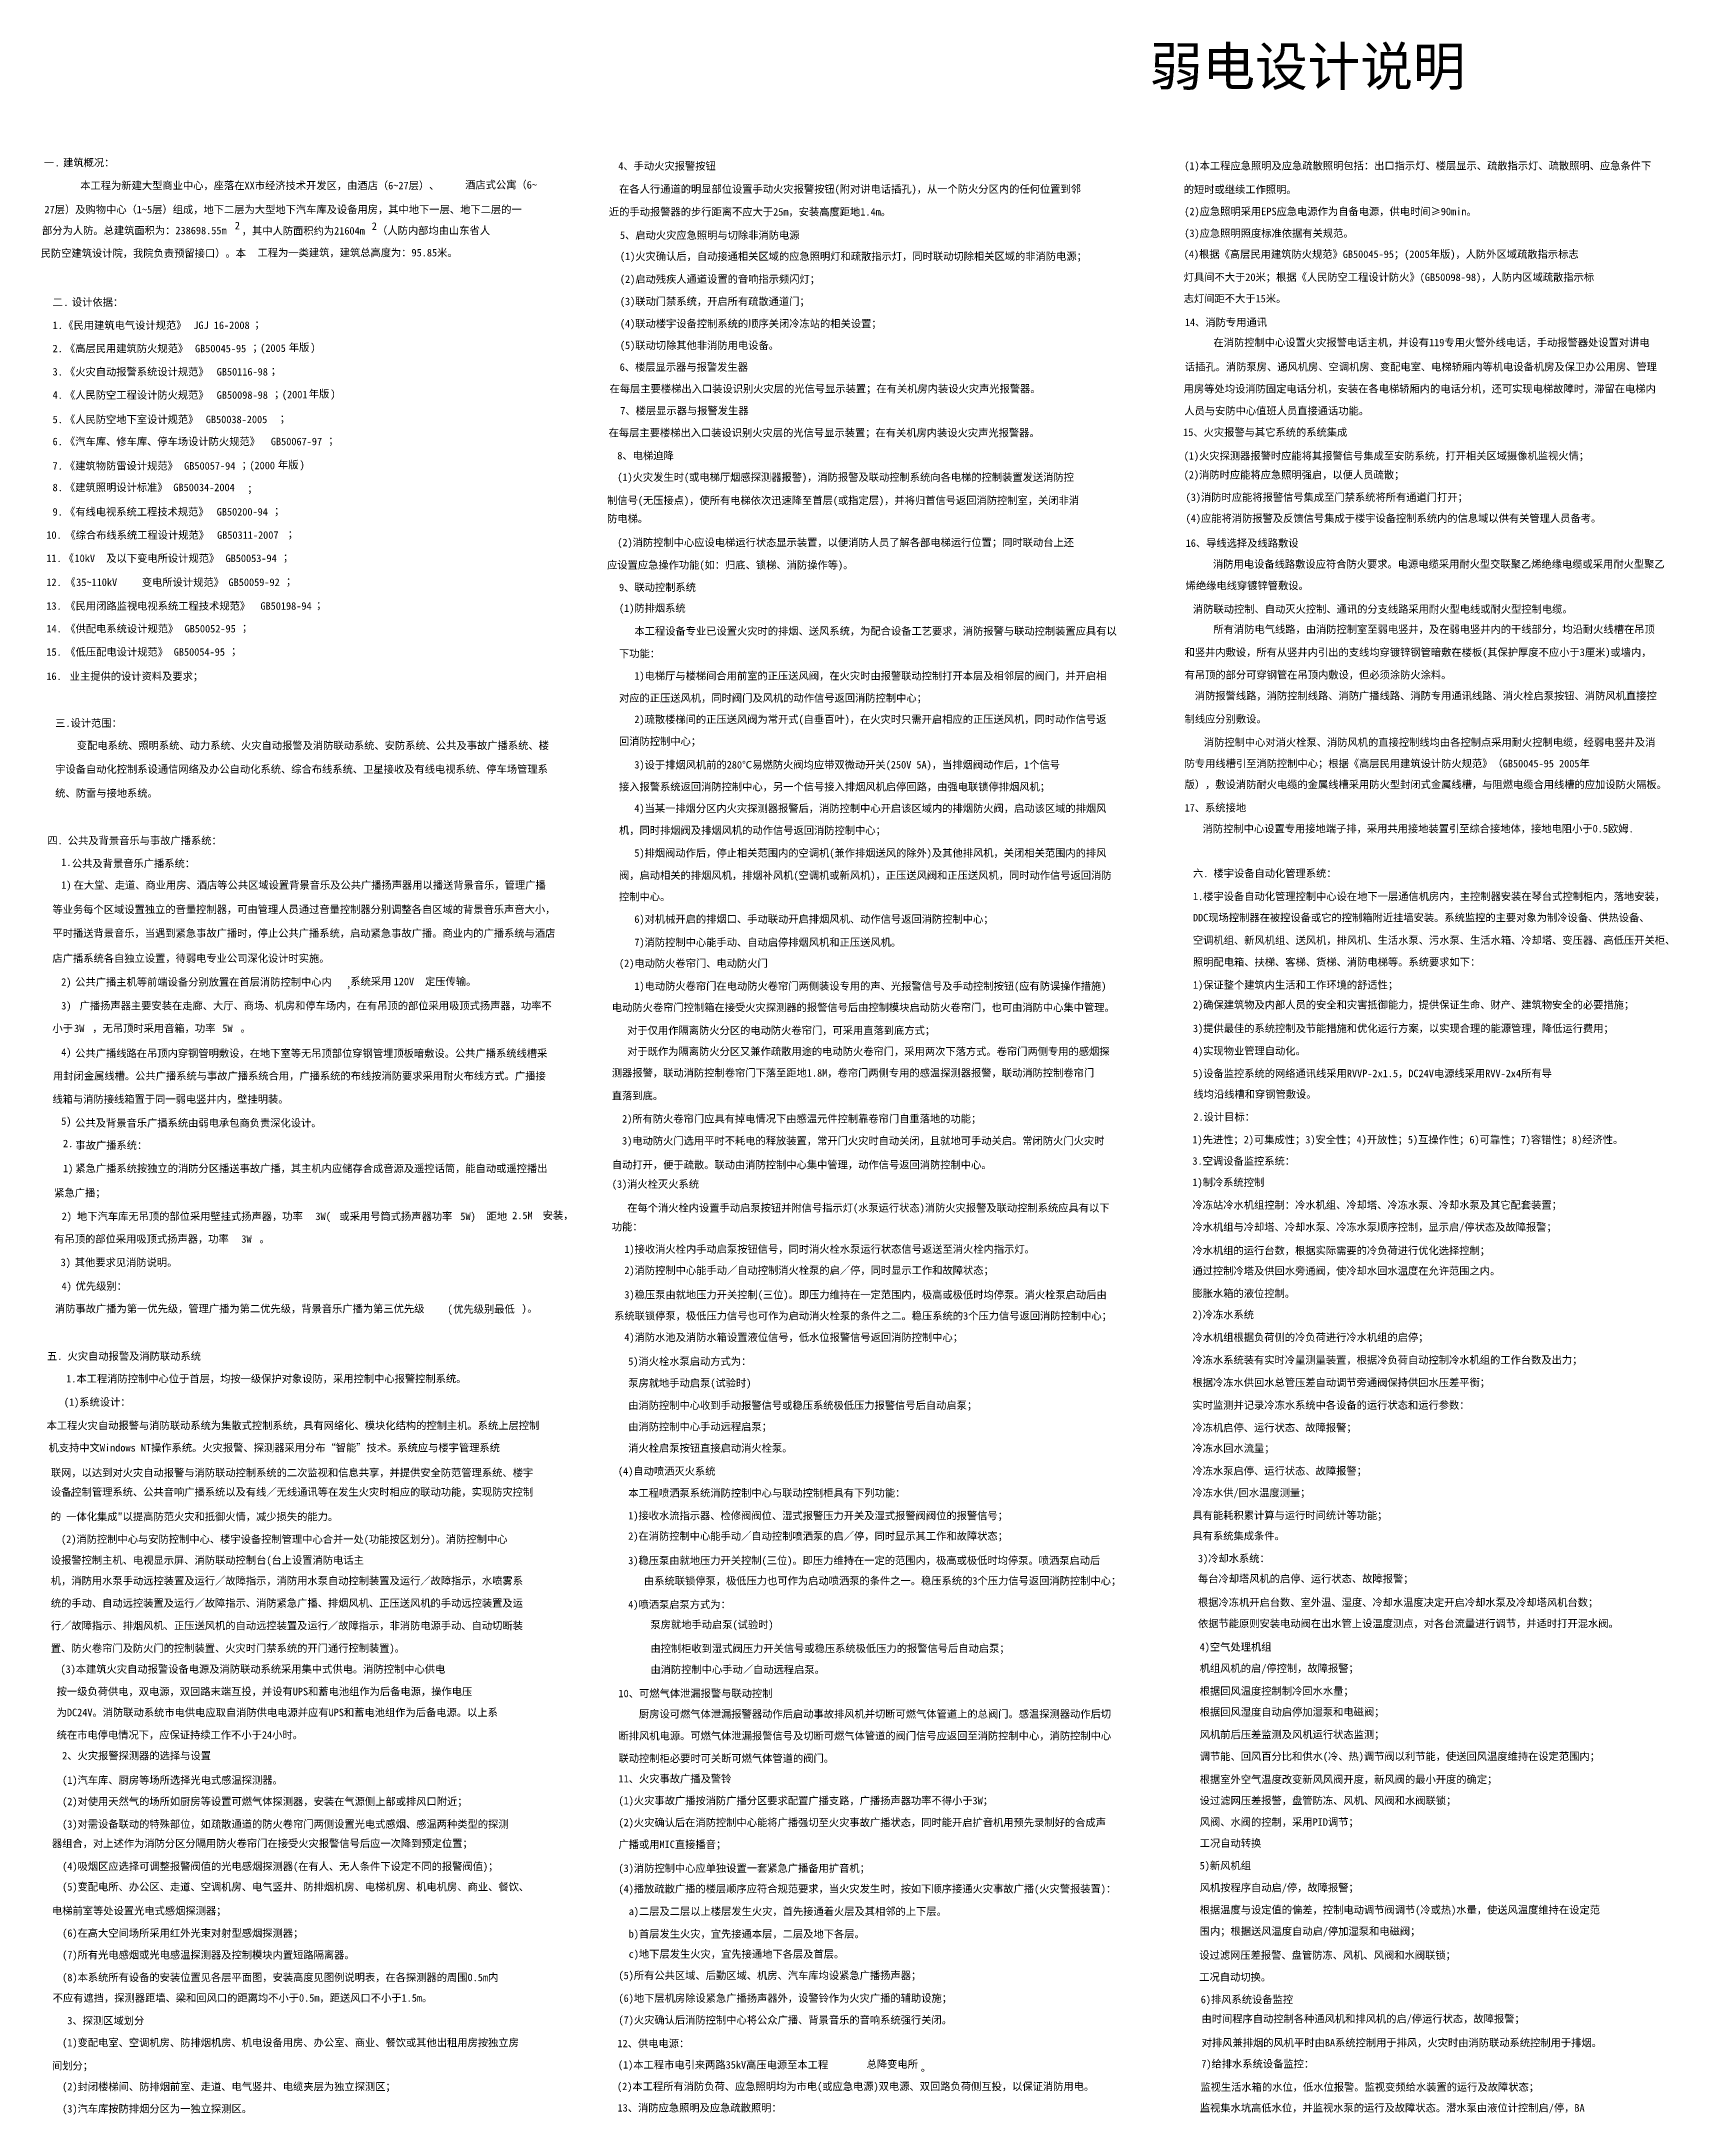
# Model space of a CAD drawing. Header units: millimetres. Extents: x 2816 to 74585, y 3505 to 57038.
# Drawn here: x 2816 to 44854, y 3505 to 57038 of the extents above; entities that cross this region are included whole.
import ezdxf

# ---------------------------------------------------------------- set-up
doc = ezdxf.new("R2010")
doc.units = ezdxf.units.MM
doc.layers.add('TH_WIRE', color=50, linetype='Continuous')
doc.styles.add('-宋体', font='NSimSun.ttf', dxfattribs={"width": 0.8})
doc.styles.add('S', font='simhei_0.ttf', dxfattribs={"height": 500})

msp = doc.modelspace()

# ---------------------------------------------------------------- texts
at = {"layer": 'TH_WIRE', "color": 2, "style": 'S'}
msp.add_text('弱电设计说明', height=997.2, dxfattribs=at).set_placement((31449, 55896))
at = {"layer": 'TH_WIRE', "color": 6, "style": '-宋体'}
for s, height, p in [('一', 194, (2878, 53811)), ('.', 194, (3158, 53811)), ('建筑概况：', 194.4, (3377, 53811)), ('二', 194, (3104, 50208)), ('设计依据：', 194.4, (3603, 50208)), ('.', 194, (3384, 50208)), ('三.设计范围：', 194.4, (3172, 39339)), ('四. 公共及背景音乐与事故广播系统：', 194.4, (2968, 36306)), ('六. 楼宇设备自动化管理系统：', 194.4, (32566, 35459)), ('五. 火灾自动报警及消防联动系统', 194.4, (2960, 22992))]:
    msp.add_text(s, height=height, dxfattribs=at).set_placement(p)
at = {"layer": 'TH_WIRE', "color": 4, "style": '-宋体'}
for s, height, p in [('  4、手动火灾报警按钮', 194.4, (17454, 53726)), ('(1)本工程应急照明及应急疏散照明包括：出口指示灯、楼层显示、疏散指示灯、疏散照明、应急条件下', 194.4, (32343, 53731)), ('本工程为新建大型商业中心，座落在XX市经济技术开发区，由酒店（6~27层）、', 194.4, (3820, 53221)), ('酒店式公寓（6~', 194.4, (13763, 53238)), ('  在各人行通道的明显部位设置手动火灾报警按钮(附对讲电话插孔)，从一个防火分区内的任何位置到邻', 194.4, (17477, 53130)), ('的短时或继续工作照明。', 194.4, (32328, 53118)), ('27层）及购物中心（1~5层）组成，地下二层为大型地下汽车库及设备用房，其中地下一层、地下二层的一', 194.4, (2895, 52601)), ('近的手动报警器的步行距离不应大于25m，安装高度距地1.4m。', 194.4, (17477, 52541)), ('(2)应急照明采用EPS应急电源作为自备电源，供电时间≥90min。', 194.4, (32343, 52551)), ('部分为人防。总建筑面积为：238698.55m', 194.4, (2831, 52059)), ('2', 194, (7813, 52187)), ('，其中人防面积约为21604m', 194.4, (7991, 52051)), ('2', 194, (11350, 52171)), ('（人防内部均由山东省人', 194.4, (11489, 52059)), ('  5、启动火灾应急照明与切除非消防电源', 194.4, (17497, 51938)), ('(3)应急照明照度标准依据有关规范。', 194.4, (32343, 51988)), ('民防空建筑设计院，我院负责预留接口）。本', 194.4, (2797, 51472)), ('工程为一类建筑，建筑总高度为：95.85米。', 194.4, (8400, 51487)), ('  (1)火灾确认后，自动接通相关区域的应急照明灯和疏散指示灯，同时联动切除相关区域的非消防电源；', 194.4, (17497, 51393)), ('(4)根据《高层民用建筑防火规范》GB50045-95；(2005年版)，人防外区域疏散指示标志', 194.4, (32328, 51447)), ('  (2)启动残疾人通道设置的音响指示频闪灯；', 194.4, (17497, 50803)), ('灯具间不大于20米；根据《人民防空工程设计防火》(GB50098-98)，人防内区域疏散指示标', 194.4, (32328, 50853)), ('  (3)联动门禁系统，开启所有疏散通道门；', 194.4, (17497, 50229)), ('志灯间距不大于15米。', 194.4, (32328, 50302)), ('1.', 194.4, (3104, 49612)), ('《民用建筑电气设计规范》', 194.4, (3381, 49612)), ('JGJ 16-2008', 194.4, (6741, 49612)), ('；', 194, (8321, 49637)), ('  (4)联动楼宇设备控制系统的顺序关闭冷冻站的相关设置；', 194.4, (17497, 49654)), ('14、消防专用通讯', 194.4, (32358, 49688)), ('年版', 194.4, (9207, 49041)), (')', 194, (9767, 49041)), ('  (5)联动切除其他非消防用电设备。', 194.4, (17497, 49094)), ('   在消防控制中心设置火灾报警电话主机，并设有119专用火警外线电话，手动报警器处设置对讲电', 194.4, (32700, 49167)), ('2.', 194.4, (3104, 49012)), ('《高层民用建筑防火规范》', 194.4, (3424, 49012)), ('GB50045-95', 194.4, (6784, 49012)), ('；', 194, (8268, 49036)), ('(2005', 194.4, (8469, 49022)), ('  6、楼层显示器与报警发生器', 194.4, (17491, 48532)), ('话插孔。消防泵房、通风机房、空调机房、变配电室、电梯轿厢内等机电设备机房及保卫办公用房、管理', 194.4, (32358, 48538)), ('3.', 194.4, (3104, 48411)), ('《火灾自动报警系统设计规范》', 194.4, (3424, 48411)), ('GB50116-98', 194.4, (7344, 48411)), ('；', 194, (8743, 48436)), ('  在每层主要楼梯出入口装设识别火灾层的光信号显示装置；在有关机房内装设火灾声光报警器。', 194.4, (17229, 47972)), ('用房等处均设消防固定电话分机，安装在各电梯轿厢内的电话分机，还可实现电梯故障时，滞留在电梯内', 194.4, (32328, 47971)), ('4.', 194.4, (3104, 47811)), ('《人民防空工程设计防火规范》', 194.4, (3424, 47811)), ('GB50098-98', 194.4, (7344, 47811)), ('；', 194, (8828, 47836)), ('(2001', 194.4, (9029, 47822)), ('年版', 194.4, (9724, 47841)), (')', 194, (10284, 47841)), ('5.', 194.4, (3104, 47181)), ('《人民防空地下室设计规范》', 194.4, (3424, 47181)), ('GB50038-2005', 194.4, (7064, 47181)), ('；', 194, (8975, 47206)), ('  7、楼层显示器与报警发生器', 194.4, (17506, 47408)), ('人员与安防中心值班人员直接通话功能。', 194.4, (32343, 47403)), ('6.', 194.4, (3104, 46611)), ('《汽车库、修车库、停车场设计防火规范》', 194.4, (3424, 46611)), ('GB50067-97', 194.4, (8744, 46611)), ('；', 194, (10228, 46635)), ('  在每层主要楼梯出入口装设识别火灾层的光信号显示装置；在有关机房内装设火灾声光报警器。', 194.4, (17206, 46836)), ('15、火灾报警与其它系统的系统集成', 194.4, (32312, 46850)), ('7.', 194.4, (3104, 45981)), ('《建筑物防雷设计规范》', 194.4, (3424, 45981)), ('GB50057-94', 194.4, (6504, 45981)), ('；', 194, (7988, 46005)), ('(2000', 194.4, (8189, 45991)), ('年版', 194.4, (8927, 46010)), (')', 194, (9487, 46010)), ('  8、电梯迫降', 194.4, (17430, 46247)), ('(1)火灾探测器报警时应能将其报警信号集成至安防系统，打开相关区域摄像机监视火情；', 194.4, (32328, 46240)), ('8.', 194.4, (3104, 45425)), ('《建筑照明设计标准》', 194.4, (3424, 45425)), ('GB50034-2004', 194.4, (6224, 45425)), ('；', 194, (8135, 45390)), ('  (1)火灾发生时(或电梯厅烟感探测器报警)，消防报警及联动控制系统向各电梯的控制装置发送消防控', 194.4, (17430, 45688)), ('(2)消防时应能将应急照明强启，以便人员疏散；', 194.4, (32328, 45750)), ('9.', 194.4, (3104, 44795)), ('《有线电视系统工程技术规范》', 194.4, (3424, 44795)), ('GB50200-94', 194.4, (7344, 44795)), ('；', 194, (8828, 44820)), ('制信号(无压接点)，使所有电梯依次迅速降至首层(或指定层)，并将归首信号返回消防控制室，关闭非消', 194.4, (17430, 45089)), ('(3)消防时应能将报警信号集成至门禁系统将所有通道门打开；', 194.4, (32378, 45171)), ('防电梯。', 194.4, (17430, 44619)), ('(4)应能将消防报警及反馈信号集成于楼宇设备控制系统内的信息域以供有关管理人员备考。', 194.4, (32378, 44628)), ('10.', 194.4, (2943, 44195)), ('《综合布线系统工程设计规范》', 194.4, (3434, 44195)), ('GB50311-2007', 194.4, (7354, 44195)), ('；', 194, (9180, 44220)), ('  (2)消防控制中心应设电梯运行状态显示装置，以便消防人员了解各部电梯运行位置；同时联动台上还', 194.4, (17430, 44003)), ('16、导线选择及线路敷设', 194.4, (32378, 43987)), ('11.', 194.4, (2943, 43595)), ('《', 194, (3391, 43595)), ('10kV', 194.4, (3671, 43595)), ('及以下变电所设计规范》', 194.4, (4493, 43595)), ('GB50053-94', 194.4, (7573, 43595)), ('；', 194, (9057, 43619)), ('应设置应急操作功能(如：归底、锁梯、消防操作等)。', 194.4, (17430, 43423)), ('  消防用电设备线路敷设应符合防火要求。电源电缆采用耐火型交联聚乙烯绝缘电缆或采用耐火型聚乙', 194.4, (32821, 43444)), ('12.', 194.4, (2943, 42976)), ('《', 194, (3434, 42976)), ('35~110kV', 194.4, (3714, 42976)), ('变电所设计规范》', 194.4, (5410, 42976)), ('GB50059-92', 194.4, (7650, 42976)), ('；', 194, (9134, 43001)), ('9、联动控制系统', 194.4, (17738, 42843)), ('烯绝缘电线穿镀锌管敷设。  ', 194.4, (32378, 42889)), ('13.', 194.4, (2943, 42364)), ('《民用闭路监视电视系统工程技术规范》', 194.4, (3434, 42364)), ('GB50198-94', 194.4, (8474, 42364)), ('；', 194, (9916, 42389)), ('(1)防排烟系统', 194.4, (17738, 42307)), ('消防联动控制、自动灭火控制、通讯的分支线路采用耐火型电线或耐火型控制电缆。', 194.4, (32566, 42283)), ('14.', 194.4, (2943, 41777)), ('《供配电系统设计规范》', 194.4, (3434, 41777)), ('GB50052-95', 194.4, (6514, 41777)), ('；', 194, (7998, 41802)), ('   本工程设备专业已设置火灾时的排烟、送风系统，为配合设备工艺要求，消防报警与联动控制装置应具有以', 194.4, (17738, 41716)), ('    所有消防电气线路，由消防控制室至弱电竖井，及在弱电竖井内的干线部分，均沿耐火线槽在吊顶', 194.4, (32566, 41762)), ('15.', 194.4, (2943, 41176)), ('《低压配电设计规范》', 194.4, (3434, 41176)), ('GB50054-95', 194.4, (6234, 41176)), ('；', 194, (7718, 41201)), ('下功能：', 194.4, (17738, 41133)), ('和竖井内敷设，所有从竖井内引出的支线均穿镀锌钢管暗敷在楼板(其保护厚度不应小于3厘米)或墙内，', 194.4, (32350, 41168)), ('16.', 194.4, (2943, 40549)), ('业主提供的设计资料及要求；', 194.4, (3547, 40549)), ('   1)电梯厅与楼梯间合用前室的正压送风阀，在火灾时由报警联动控制打开本层及相邻层的阀门，并开启相', 194.4, (17738, 40558)), ('有吊顶的部分可穿钢管在吊顶内敷设，但必须涂防火涂料。', 194.4, (32350, 40585)), ('对应的正压送风机，同时阀门及风机的动作信号返回消防控制中心；', 194.4, (17738, 39986)), ('  消防报警线路，消防控制线路、消防广播线路、消防专用通讯线路、消火栓启泵按钮、消防风机直接控', 194.4, (32350, 40044)), ('   2)疏散楼梯间的正压送风阀为常开式(自垂百叶)，在火灾时只需开启相应的正压送风机，同时动作信号返', 194.4, (17738, 39437)), ('制线应分别敷设。', 194.4, (32350, 39446)), ('回消防控制中心；', 194.4, (17738, 38870)), ('   变配电系统、照明系统、动力系统、火灾自动报警及消防联动系统、安防系统、公共及事故广播系统、楼', 194.4, (3333, 38761)), ('  消防控制中心对消火栓泵、消防风机的直接控制线均由各控制点采用耐火控制电缆，经弱电竖井及消', 194.4, (32583, 38844)), ('宇设备自动化控制系设通信网络及办公自动化系统、综合布线系统、卫星接收及有线电视系统、停车场管理系', 194.4, (3172, 38149)), ('   3)设于排烟风机前的280℃易燃防火阀均应带双微动开关(250V 5A)，当排烟阀动作后，1个信号', 194.4, (17738, 38263)), ('防专用线槽引至消防控制中心；根据《高层民用建筑设计防火规范》（GB50045-95 2005年', 194.4, (32350, 38294)), ('统、防雷与接地系统。', 194.4, (3172, 37530)), ('接入报警系统返回消防控制中心，另一个信号接入排烟风机启停回路，由强电联锁停排烟风机；', 194.4, (17738, 37695)), ('版），敷设消防耐火电缆的金属线槽采用防火型封闭式金属线槽，与阻燃电缆合用线槽的应加设防火隔板。', 194.4, (32350, 37753)), ('   4)当某一排烟分区内火灾探测器报警后，消防控制中心开启该区域内的排烟防火阀，启动该区域的排烟风', 194.4, (17738, 37137)), ('17、系统接地', 194.4, (32350, 37153)), ('机，同时排烟阀及排烟风机的动作信号返回消防控制中心；', 194.4, (17738, 36570)), ('   消防控制中心设置专用接地端子排，采用共用接地装置引至综合接地体，接地电阻小于0.5欧姆.', 194.4, (32420, 36613)), ('1.', 194.4, (3327, 35746)), ('公共及背景音乐广播系统：', 194.4, (3604, 35714)), ('   5)排烟阀动作后，停止相关范围内的空调机(兼作排烟送风的除外)及其他排风机，关闭相关范围内的排风', 194.4, (17738, 35985)), ('1)', 194.4, (3327, 35157)), ('在大堂、走道、商业用房、酒店等公共区域设置背景音乐及公共广播扬声器用以播送背景音乐，管理广播', 194.4, (3647, 35157)), ('阀，启动相关的排烟风机，排烟补风机(空调机或新风机)，正压送风阀和正压送风机，同时动作信号返回消防', 194.4, (17738, 35409)), ('控制中心。', 194.4, (17738, 34855)), ('1.楼宇设备自动化管理控制中心设在地下一层通信机房内，主控制器安装在琴台式控制柜内，落地安装，', 194.4, (32566, 34864)), ('等业务每个区域设置独立的音量控制器，可由管理人员通过音量控制器分别调整各自区域的背景音乐声音大小，', 194.4, (3101, 34527)), ('   6)对机械开启的排烟口、手动联动开启排烟风机、动作信号返回消防控制中心；', 194.4, (17738, 34278)), ('DDC现场控制器在被控设备或它的控制箱附近挂墙安装。系统监控的主要对象为制冷设备、供热设备、', 194.4, (32566, 34316)), ('平时播送背景音乐，当遇到紧急事故广播时，停止公共广播系统，启动紧急事故广播。商业内的广播系统与酒店', 194.4, (3101, 33913)), ('   7)消防控制中心能手动、自动启停排烟风机和正压送风机。', 194.4, (17738, 33678)), ('空调机组、新风机组、送风机，排风机、生活水泵、污水泵、生活水箱、冷却塔、变压器、高低压开关柜、', 194.4, (32566, 33732)), ('店广播系统各自独立设置，待弱电专业公司深化设计时实施。', 194.4, (3101, 33265)), ('(2)电动防火卷帘门、电动防火门', 194.4, (17738, 33135)), ('照明配电箱、扶梯、客梯、货梯、消防电梯等。系统要求如下：', 194.4, (32566, 33169)), ('2)', 194.4, (3327, 32654)), ('公共广播主机等前端设备分别放置在首层消防控制中心内', 194.4, (3689, 32654)), ('系统采用', 194.4, (10796, 32668)), ('120V', 194.4, (11916, 32668)), ('定压传输。', 194.4, (12727, 32668)), ('   1)电动防火卷帘门在电动防火卷帘门两侧装设专用的声、光报警信号及手动控制按钮(应有防误操作措施)', 194.4, (17738, 32548)), ('1)保证整个建筑内生活和工作环境的舒适性；', 194.4, (32566, 32578)), ('3)', 194.4, (3327, 32041)), ('广播扬声器主要安装在走廊、大厅、商场、机房和停车场内，在有吊顶的部位采用吸顶式扬声器，功率不', 194.4, (3802, 32041)), (',', 194, (10689, 32611)), ('电动防火卷帘门控制箱在接受火灾探测器的报警信号后由控制模块启动防火卷帘门，也可由消防中心集中管理。', 194.4, (17553, 31995)), ('2)确保建筑物及内部人员的安全和灾害抵御能力，提供保证生命、财产、建筑物安全的必要措施；', 194.4, (32566, 32065)), ('小于', 194.4, (3101, 31457)), ('3W', 194.4, (3661, 31457)), ('，无吊顶时采用音箱，功率', 194.4, (4130, 31457)), ('5W', 194.4, (7490, 31457)), ('   对于仅用作隔离防火分区的电动防火卷帘门，可采用直落到底方式；', 194.4, (17553, 31403)), ('3)提供最佳的系统控制及节能措施和优化运行方案，以实现合理的能源管理，降低运行费用；', 194.4, (32566, 31455)), ('4)', 194.4, (3327, 30842)), ('。', 194, (7960, 31457)), ('   对于既作为隔离防火分区又兼作疏散用途的电动防火卷帘门，采用两次下落方式。卷帘门两侧专用的感烟探', 194.4, (17553, 30861)), ('4)实现物业管理自动化。', 194.4, (32566, 30875)), ('公共广播线路在吊顶内穿钢管明敷设，在地下室等无吊顶部位穿钢管埋顶板暗敷设。公共广播系统线槽采', 194.4, (3689, 30812)), ('测器报警，联动消防控制卷帘门下落至距地1.8M，卷帘门两侧专用的感温探测器报警，联动消防控制卷帘门', 194.4, (17553, 30307)), ('5)设备监控系统的网络通讯线采用RVVP-2x1.5，DC24V电源线采用RVV-2x4所有导', 194.4, (32566, 30292)), ('用封闭金属线槽。公共广播系统与事故广播系统合用，广播系统的布线按消防要求采用耐火布线方式。广播接', 194.4, (3116, 30228)), ('线均沿线槽和穿钢管敷设。', 194.4, (32578, 29756)), ('线箱与消防接线箱置于同一弱电竖井内，壁挂明装。', 194.4, (3101, 29628)), ('直落到底。', 194.4, (17553, 29716)), ('5)', 194.4, (3327, 29059)), ('公共及背景音乐广播系统由弱电承包商负责深化设计。', 194.4, (3689, 29013)), ('  2)所有防火卷帘门应具有掉电情况下由感温元件控制靠卷帘门自重落地的功能；', 194.4, (17553, 29122)), ('2.设计目标：', 194.4, (32578, 29169)), ('2.', 194.4, (3373, 28484)), ('事故广播系统：', 194.4, (3693, 28438)), ('  3)电动防火门选用平时不耗电的释放装置，常开门火灾时自动关闭，且就地可手动关启。常闭防火门火灾时', 194.4, (17553, 28554)), ('1)先进性；2)可集成性；3)安全性；4)开放性；5)互操作性；6)可靠性；7)容错性；8)经济性。', 194.4, (32553, 28583)), ('1)', 194.4, (3373, 27838)), ('紧急广播系统按独立的消防分区播送事故广播，其主机内应储存合成音源及遥控话筒，能自动或遥控播出', 194.4, (3693, 27838)), ('自动打开，便于疏散。联动由消防控制中心集中管理，动作信号返回消防控制中心。', 194.4, (17553, 27933)), ('3.空调设备监控系统：', 194.4, (32553, 28032)), ('紧急广播；', 194.4, (3148, 27208)), ('(3)消火栓灭火系统', 194.4, (17553, 27435)), ('1)制冷系统控制', 194.4, (32553, 27480)), ('2)', 194.4, (3339, 26603)), ('地下汽车库无吊顶的部位采用壁挂式扬声器，功率', 194.4, (3736, 26603)), ('3W(', 194.4, (9896, 26603)), ('或采用号筒式扬声器功率', 194.4, (10515, 26603)), ('5W)', 194.4, (13640, 26603)), ('距地', 194.4, (14316, 26603)), ('2.5M', 194.4, (14979, 26626)), ('安装，', 194.4, (15768, 26626)), ('   在每个消火栓内设置手动启泵按钮并附信号指示灯(水泵运行状态)消防火灾报警及联动控制系统应具有以下', 194.4, (17553, 26820)), ('冷冻站冷水机组控制：冷水机组、冷却塔、冷冻水泵、冷却水泵及其它配套装置；', 194.4, (32553, 26896)), ('有吊顶的部位采用吸顶式扬声器，功率', 194.4, (3148, 26018)), ('功能：', 194.4, (17553, 26335)), ('冷水机组与冷却塔、冷却水泵、冷冻水泵顺序控制，显示启/停状态及故障报警；', 194.4, (32553, 26324)), ('3W', 194.4, (7982, 26018)), ('。', 194, (8451, 26018)), ('  1)接收消火栓内手动启泵按钮信号，同时消火栓水泵运行状态信号返送至消火栓内指示灯。', 194.4, (17612, 25756)), ('冷水机组的运行台数，根据实际需要的冷负荷进行优化选择控制；', 194.4, (32553, 25719)), ('3)', 194.4, (3314, 25414)), ('其他要求见消防说明。', 194.4, (3677, 25414)), ('  2)消防控制中心能手动／自动控制消火栓泵的启／停，同时显示工作和故障状态；', 194.4, (17612, 25209)), ('通过控制冷塔及供回水旁通阀，使冷却水回水温度在允许范围之内。', 194.4, (32553, 25194)), ('4)', 194.4, (3336, 24801)), ('优先级别：', 194.4, (3699, 24801)), ('  3)稳压泵由就地压力开关控制(三位)。即压力维持在一定范围内，极高或极低时均停泵。消火栓泵启动后由', 194.4, (17612, 24578)), ('膨胀水箱的液位控制。', 194.4, (32553, 24611)), ('消防事故广播为第一优先级，管理广播为第二优先级，背景音乐广播为第三优先级', 194.4, (3165, 24217)), ('(', 194, (13306, 24207)), ('优先级别最低', 194.4, (13455, 24207)), (')', 194, (15222, 24226)), ('。', 194, (15371, 24226)), ('系统联锁停泵，极低压力信号也可作为启动消火栓泵的条件之二。稳压系统的3个压力信号返回消防控制中心；', 194.4, (17612, 24032)), ('2)冷冻水系统', 194.4, (32553, 24064)), ('  4)消防水池及消防水箱设置液位信号，低水位报警信号返回消防控制中心；', 194.4, (17612, 23477)), ('冷水机组根据负荷侧的冷负荷进行冷水机组的启停；', 194.4, (32553, 23477)), ('  5)消火栓水泵启动方式为：', 194.4, (17712, 22858)), ('冷冻水系统装有实时冷量测量装置，根据冷负荷自动控制冷水机组的工作台数及出力；', 194.4, (32553, 22894)), ('1.本工程消防控制中心位于首层，均按一级保护对象设防，采用控制中心报警控制系统。', 194.4, (3456, 22410)), ('  泵房就地手动启泵(试验时)', 194.4, (17712, 22298)), ('根据冷冻水供回水总管压差自动调节旁通阀保持供回水压差平衡；', 194.4, (32553, 22311)), ('  (1)系统设计：', 194.4, (3132, 21806)), ('实时监测并记录冷冻水系统中各设备的运行状态和运行参数：', 194.4, (32553, 21727)), ('  本工程火灾自动报警与消防联动系统为集散式控制系统，具有网络化、模块化结构的控制主机。系统上层控制', 194.4, (2686, 21201)), ('  由消防控制中心收到手动报警信号或稳压系统极低压力报警信号后自动启泵；', 194.4, (17712, 21723)), ('  由消防控制中心手动远程启泵；', 194.4, (17712, 21171)), ('冷冻机启停、运行状态、故障报警；', 194.4, (32553, 21144)), ('机支持中文Windows NT操作系统。火灾报警、探测器采用分布“智能”技术。系统应与楼宇管理系统', 194.4, (3000, 20627)), ('  消火栓启泵按钮直接启动消火栓泵。', 194.4, (17712, 20618)), ('冷冻水回水流量；', 194.4, (32553, 20613)), ('联网，以达到对火灾自动报警与消防联动控制系统的二次监视和信息共享，并提供安全防范管理系统、楼宇', 194.4, (3059, 19983)), ('(4)自动喷洒灭火系统', 194.4, (17712, 20023)), ('冷冻水泵启停、运行状态、故障报警；', 194.4, (32553, 20029)), ('设备控制管理系统、公共音响广播系统以及有线／无线通讯等在发生火灾时相应的联动功能，实现防灾控制', 194.4, (3059, 19484)), ('"', 194, (3555, 19331)), ('  本工程喷洒泵系统消防控制中心与联动控制柜具有下列功能：', 194.4, (17712, 19459)), ('冷冻水供/回水温度测量；', 194.4, (32553, 19466)), ('的 一体化集成"以提高防范火灾和抵御火情，减少损失的能力。', 194.4, (3059, 18848)), ('  1)接收水流指示器、检修阀阀位、湿式报警压力开关及湿式报警阀阀位的报警信号；', 194.4, (17712, 18874)), ('具有能耗积累计算与运行时间统计等功能；', 194.4, (32553, 18882)), ('  (2)消防控制中心与安防控制中心、楼宇设备控制管理中心合并一处(功能按区划分)。消防控制中心', 194.4, (3059, 18264)), ('  2)在消防控制中心能手动／自动控制喷洒泵的启／停，同时显示其工作和故障状态；', 194.4, (17712, 18346)), ('具有系统集成条件。', 194.4, (32553, 18351)), ('设报警控制主机、电视显示屏、消防联动控制台(台上设置消防电话主', 194.4, (3059, 17723)), ('  3)稳压泵由就地压力开关控制(三位)。即压力维持在一定的范围内，极高或极低时均停泵。喷洒泵启动后', 194.4, (17712, 17716)), ('3)冷却水系统：', 194.4, (32696, 17768)), ('机，消防用水泵手动远控装置及运行／故障指示，消防用水泵自动控制装置及运行／故障指示，水喷雾系', 194.4, (3059, 17192)), ('由系统联锁停泵，极低压力也可作为启动喷洒泵的条件之一。稳压系统的3个压力信号返回消防控制中心；', 194.4, (18383, 17191)), ('每台冷却塔风机的启停、运行状态、故障报警；', 194.4, (32696, 17244)), ('统的手动、自动远控装置及运行／故障指示、消防紧急广播、排烟风机、正压送风机的手动远控装置及运', 194.4, (3059, 16615)), ('  4)喷洒泵启泵方式为：', 194.4, (17712, 16580)), ('根据冷冻机开启台数、室外温、湿度、冷却水温度决定开启冷却水泵及冷却塔风机台数；', 194.4, (32696, 16632)), ('行／故障指示、排烟风机、正压送风机的自动远控装置及运行／故障指示，非消防电源手动、自动切断装', 194.4, (3059, 16033)), ('  泵房就地手动启泵(试验时)', 194.4, (18285, 16061)), ('依据节能原则安装电动阀在出水管上设温度测点，对各台流量进行调节，并适时打开混水阀。', 194.4, (32696, 16087)), ('置、防火卷帘门及防火门的控制装置、火灾时门禁系统的开门通行控制装置)。', 194.4, (3059, 15450)), ('  由控制柜收到湿式阀压力开关信号或稳压系统极低压力的报警信号后自动启泵；', 194.4, (18285, 15444)), ('4)空气处理机组', 194.4, (32741, 15483)), ('  (3)本建筑火灾自动报警设备电源及消防联动系统采用集中式供电。消防控制中心供电', 194.4, (3043, 14911)), ('  由消防控制中心手动／自动远程启泵。', 194.4, (18285, 14899)), ('机组风机的启/停控制，故障报警；', 194.4, (32741, 14931)), ('按一级负荷供电，双电源，双回路末端互投，并设有UPS和蓄电池组作为后备电源，操作电压', 194.4, (3209, 14332)), ('10、可燃气体泄漏报警与联动控制', 194.4, (17725, 14282)), ('根据回风温度控制制冷回水水量；', 194.4, (32741, 14342)), ('为DC24V。消防联动系统市电供电应取自消防供电电源并应有UPS和蓄电池组作为后备电源。以上系', 194.4, (3209, 13791)), ('    厨房设可燃气体泄漏报警器动作后启动事故排风机并切断可燃气体管道上的总阀门。感温探测器动作后切', 194.4, (17725, 13752)), ('根据回风湿度自动启停加湿泵和电磁阀；', 194.4, (32741, 13804)), ('统在市电停电情况下，应保证持续工作不小于24小时。', 194.4, (3209, 13211)), ('断排风机电源。可燃气体泄漏报警信号及切断可燃气体管道的阀门信号应返回至消防控制中心，消防控制中心', 194.4, (17725, 13188)), ('风机前后压差监测及风机运行状态监测；', 194.4, (32741, 13220)), ('  2、火灾报警探测器的选择与设置', 194.4, (3087, 12676)), ('调节能、回风百分比和供水(冷、热)调节阀以利节能，使送回风温度维持在设定范围内；', 194.4, (32741, 12658)), ('联动控制柜必要时可关断可燃气体管道的阀门。', 194.4, (17725, 12605)), ('  (1)汽车库、厨房等场所选择光电式感温探测器。', 194.4, (3087, 12044)), ('11、火灾事故广播及警铃', 194.4, (17725, 12080)), ('根据室外空气温度改变新风风阀开度，新风阀的最小开度的确定；', 194.4, (32741, 12062)), ('  (2)对使用天然气的场所如厨房等设置可燃气体探测器，安装在气源侧上部或排风口附近；', 194.4, (3087, 11493)), ('(1)火灾事故广播按消防广播分区要求配置广播支路，广播扬声器功率不得小于3W；', 194.4, (17725, 11515)), ('设过滤网压差报警，盘管防冻、风机、风阀和水阀联锁；', 194.4, (32741, 11516)), ('  (3)对需设备联动的特殊部位，如疏散通道的防火卷帘门两侧设置光电式感烟、感温两种类型的探测', 194.4, (3087, 10908)), ('(2)火灾确认后在消防控制中心能将广播强切至火灾事故广播状态，同时能开启扩音机用预先录制好的合成声', 194.4, (17725, 10950)), ('风阀、水阀的控制，采用PID调节；', 194.4, (32741, 10961)), ('器组合，对上述作为消防分区分隔用防火卷帘门在接受火灾报警信号后应一次降到预定位置；', 194.4, (3088, 10409)), ('广播或用MIC直接播音；', 194.4, (17725, 10384)), ('工况自动转换', 194.4, (32741, 10416)), ('  (4)吸烟区应选择可调整报警阀值的光电感烟探测器(在有人、无人条件下设定不同的报警阀值)；', 194.4, (3088, 9817)), ('(3)消防控制中心应单独设置一套紧急广播备用扩音机；', 194.4, (17725, 9768)), ('5)新风机组', 194.4, (32741, 9836)), ('  (5)变配电所、办公区、走道、空调机房、电气竖井、防排烟机房、电梯机房、机电机房、商业、餐饮、', 194.4, (3088, 9288)), ('(4)播放疏散广播的楼层顺序应符合规范要求，当火灾发生时，按如下顺序接通火灾事故广播(火灾警报装置)：', 194.4, (17725, 9237)), ('风机按程序自动启/停，故障报警；', 194.4, (32741, 9267)), ('电梯前室等处设置光电式感烟探测器；', 194.4, (3088, 8671)), ('  a)二层及二层以上楼层发生火灾，首先接通着火层及其相邻的上下层。', 194.4, (17725, 8655)), ('根据温度与设定值的偏差，控制电动调节阀调节(冷或热)水量，使送风温度维持在设定范', 194.4, (32741, 8695)), ('  (6)在高大空间场所采用红外光束对射型感烟探测器；', 194.4, (3088, 8093)), ('  b)首层发生火灾，宜先接通本层，二层及地下各层。', 194.4, (17725, 8072)), ('围内；根据送风温度自动启/停加湿泵和电磁阀；', 194.4, (32741, 8142)), ('  (7)所有光电感烟或光电感温探测器及控制模块内置短路隔离器。', 194.4, (3088, 7531)), ('  c)地下层发生火灾，宜先接通地下各层及首层。', 194.4, (17725, 7552)), ('设过滤网压差报警、盘管防冻、风机、风阀和水阀联锁；', 194.4, (32730, 7524)), ('  (8)本系统所有设备的安装位置见各层平面图，安装高度见图例说明表，在各探测器的周围0.5m内', 194.4, (3088, 6949)), ('(5)所有公共区域、后勤区域、机房、汽车库均设紧急广播扬声器；', 194.4, (17725, 7001)), ('工况自动切换。', 194.4, (32730, 6958)), ('不应有遮挡，探测器距墙、梁和回风口的距离均不小于0.5m，距送风口不小于1.5m。', 194.4, (3106, 6419)), ('(6)地下层机房除设紧急广播扬声器外，设警铃作为火灾广播的辅助设施；', 194.4, (17725, 6413)), ('6)排风系统设备监控', 194.4, (32768, 6380)), ('   3、探测区域划分', 194.4, (3088, 5834)), ('(7)火灾确认后消防控制中心将公众广播、背景音乐的音响系统强行关闭。', 194.4, (17725, 5851)), ('由时间程序自动控制各种通风机和排风机的启/停运行状态，故障报警；', 194.4, (32786, 5881)), ('  (1)变配电室、空调机房、防排烟机房、机电设备用房、办公室、商业、餐饮或其他出租用房按独立房', 194.4, (3088, 5266)), ('12、供电电源：', 194.4, (17698, 5243)), ('对排风兼排烟的风机平时由BA系统控制用于排风，火灾时由消防联动系统控制用于排烟。', 194.4, (32792, 5264)), ('间划分；', 194.4, (3088, 4667)), ('(1)本工程市电引来两路35kV高压电源至本工程', 194.4, (17710, 4693)), ('总降变电所', 194.4, (24136, 4709)), ('7)给排水系统设备监控：', 194.4, (32782, 4717)), ('  (2)封闭楼梯间、防排烟前室、走道、电气竖井、电缆夹层为独立探测区；', 194.4, (3088, 4130)), ('(2)本工程所有消防负荷、应急照明均为市电(或应急电源)双电源、双回路负荷侧互投，以保证消防用电。', 194.4, (17687, 4135)), ('。', 194, (25536, 4623)), ('监视生活水箱的水位，低水位报警。监视变频给水装置的运行及故障状态；', 194.4, (32758, 4118)), ('  (3)汽车库按防排烟分区为一独立探测区。', 194.4, (3088, 3557)), ('13、消防应急照明及应急疏散照明：', 194.4, (17700, 3582)), ('监视集水坑高低水位，并监视水泵的运行及故障状态。潜水泵由液位计控制启/停，BA', 194.4, (32744, 3580))]:
    msp.add_text(s, height=height, dxfattribs=at).set_placement(p)

doc.saveas('drawing.dxf')
